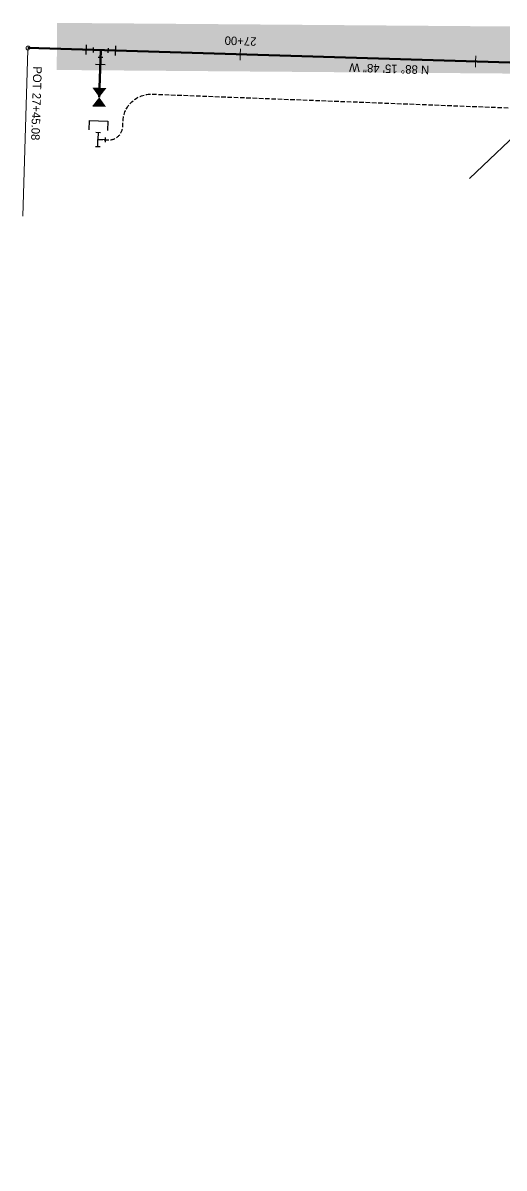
# Model space of a CAD drawing. Extents: x 2536931 to 2538613, y 7112513 to 7131087.
# Drawn here: x 2537491.3 to 2537593.5, y 7124791.5 to 7125034.7 of the extents above; entities that cross this region are included whole.
import ezdxf
from ezdxf.enums import TextEntityAlignment as Align

# ---------------------------------------------------------------- set-up
doc = ezdxf.new("R2010")
doc.units = 0
doc.header["$MEASUREMENT"] = 0
doc.linetypes.add('DGN Style 3', pattern=[1.334151, 0.952965, -0.381186])
doc.linetypes.add('DGN Style 4', pattern=[1.524744, 0.762372, -0.381186, 0, -0.381186])
for name, color, linetype, lineweight in [('C-WATR-INST-20SCALE', 30, 'Continuous', 30), ('C-WATR-INST-40SCALE', 1, 'Continuous', 30), ('C-WATR-UGND', 4, 'Continuous', 53), ('D_ALIGN_WL_20_SCALE', 7, 'Continuous', 30), ('D_ALIGN_WL_CENTERLINE', 7, 'DGN Style 4', 30), ('D_ALIGN_WL_POT_20_SCALE', 7, 'Continuous', 0), ('distance', 54, 'Continuous', 0)]:
    doc.layers.add(name, color=color, linetype=linetype, lineweight=lineweight)
doc.styles.add('Style-BRIDGE', font='BRIDGE.shx')

# ---------------------------------------------------------------- blocks, each defined once
blk = doc.blocks.new('WVP40SC_1')
at = {"layer": 'C-WATR-INST-20SCALE', "extrusion": (0, 0, -1)}
blk.add_solid([(4, -3), (4, 3), (0, 0)], dxfattribs=at)
at = {"layer": 'C-WATR-INST-20SCALE'}
blk.add_solid([(0, 0), (4, -3), (4, 3)], dxfattribs=at)
blk = doc.blocks.new('TP20SC_1')
at = {"layer": 'C-WATR-INST-40SCALE'}
for p, q in [((-0.51, 1.54), (0.51, 1.54)), ((0, 1.54), (0, 0)), ((-1.54, -0.51), (-1.54, 0.51)), ((-1.54, 0), (0, 0)), ((1.54, 0), (0, 0)), ((1.54, 0.51), (1.54, -0.51))]:
    blk.add_line(p, q, dxfattribs=at)
blk = doc.blocks.new('TP20SC')
at = {"layer": 'C-WATR-INST-20SCALE'}
for p, q in [((-1.54, -0.51), (-1.54, 0.51)), ((-1.54, 0), (0, 0)), ((-0.51, 1.54), (0.51, 1.54)), ((0, 1.54), (0, 0)), ((1.54, 0), (0, 0)), ((1.54, 0.51), (1.54, -0.51))]:
    blk.add_line(p, q, dxfattribs=at)
blk = doc.blocks.new('*U70')
at = {"layer": 'C-WATR-INST-20SCALE'}
for p, q in [((-1.87, 1.23), (-2.1, -0.76)), ((2.1, 0.76), (-1.87, 1.23)), ((2.1, 0.76), (1.87, -1.23))]:
    blk.add_line(p, q, dxfattribs=at)

msp = doc.modelspace()

# ---------------------------------------------------------------- linework, layer by layer
at = {"layer": 'C-WATR-UGND'}
for p, q in [((2537611.43, 7125025.76), (2537492.41, 7125029.37)), ((2537507.85, 7125028.9), (2537507.54, 7125018.91))]:
    msp.add_line(p, q, dxfattribs=at)
at = {"layer": 'C-WATR-UGND', "linetype": 'DGN Style 3', "lineweight": 30, "flags": 128}
msp.add_lwpolyline([(2537507.27, 7125009.91), (2537509.46, 7125009.84, 0.414214), (2537512.55, 7125012.75), (2537512.58, 7125013.75, -0.416574), (2537518.81, 7125019.57), (2537764.69, 7125010.13)], format="xyb", dxfattribs=at)
at = {"layer": 'D_ALIGN_WL_20_SCALE', "color": 2, "lineweight": 13}
for p, q in [((2537537.47, 7125028), (2537537.43, 7125026.8)), ((2537537.47, 7125028), (2537537.51, 7125029.2)), ((2537587.45, 7125026.49), (2537587.48, 7125027.69)), ((2537587.45, 7125026.49), (2537587.41, 7125025.29))]:
    msp.add_line(p, q, dxfattribs=at)
at = {"layer": 'D_ALIGN_WL_CENTERLINE', "color": 2, "lineweight": 13}
msp.add_line((2537611.43, 7125025.76), (2537541.66, 7125027.88), dxfattribs=at)
at = {"layer": 'D_ALIGN_WL_POT_20_SCALE', "color": 2, "lineweight": 13}
for p, q in [((2537492.4, 7125028.97), (2537491.33, 7124993.68)), ((2537611.14, 7125025.48), (2537586.15, 7125001.64))]:
    msp.add_line(p, q, dxfattribs=at)
msp.add_circle((2537492.41, 7125029.37), 0.4, dxfattribs=at)
at = {"layer": 'distance', "color": 7, "linetype": 'Continuous', "lineweight": 0, "const_width": 10}
msp.add_lwpolyline([(2537498.55, 7125029.7), (2537623.41, 7125028.71), (2537656.11, 7124990.57), (2537889.98, 7124988.1), (2537909.3, 7124960.86), (2537904.84, 7124796.45)], dxfattribs=at)

# ---------------------------------------------------------------- block references
at = {"layer": 'C-WATR-INST-20SCALE'}
for p, rotation in [((2537507.85, 7125028.9), 178.2633479680109), ((2537507.27, 7125009.91), 268.2633479757154)]:
    msp.add_blockref('TP20SC', p, dxfattribs=dict(at, rotation=rotation))
at = {"layer": 'C-WATR-INST-20SCALE', "xscale": 0.5000000000000001, "yscale": 0.5000000000000001, "zscale": 0.5000000000000001, "rotation": 88.65202768121405}
msp.add_blockref('WVP40SC_1', (2537507.54, 7125018.91), dxfattribs=at)
at = {"layer": 'C-WATR-INST-20SCALE', "extrusion": (0, 0, -1), "rotation": 8.516468233762097}
msp.add_blockref('*U70', (-2537507.36, 7125012.91), dxfattribs=at)
at = {"layer": 'C-WATR-INST-40SCALE', "xscale": 2.000000000226626, "yscale": 2.000000000226626, "zscale": 2.000000000226626, "rotation": 178.2633478406372}
msp.add_blockref('TP20SC_1', (2537507.85, 7125028.9), dxfattribs=at)

# ---------------------------------------------------------------- texts
at = {"layer": 'D_ALIGN_WL_20_SCALE', "color": 2, "lineweight": 13, "style": 'Style-BRIDGE'}
for s, rotation, p in [('27+00', 178.0782, (2537537.58, 7125031.74)), ('N 88%%d 15\' 48" W', 178.2633, (2537569.13, 7125025.85))]:
    msp.add_text(s, height=1.8, rotation=rotation, dxfattribs=at).set_placement(p, align=Align.CENTER)
at = {"layer": 'D_ALIGN_WL_POT_20_SCALE', "color": 2, "lineweight": 13, "style": 'Style-BRIDGE'}
msp.add_text('POT 27+45.08', height=1.8, rotation=268.2633, dxfattribs=at).set_placement((2537493.31, 7125017.64), align=Align.CENTER)

doc.saveas('drawing.dxf')
